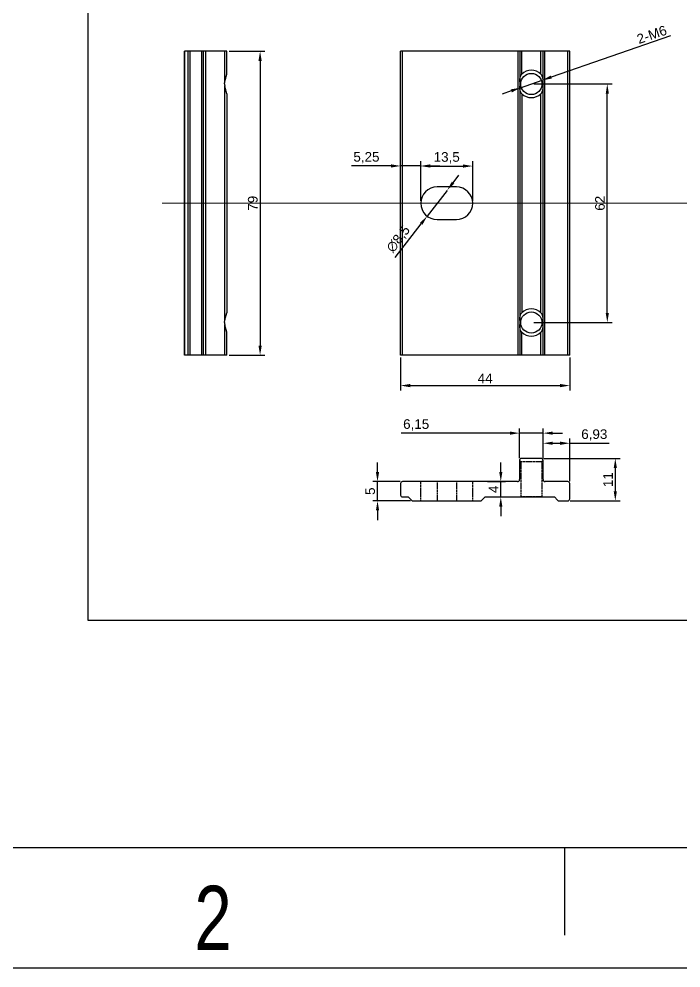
# Model space of a CAD drawing. Header units: millimetres. Extents: x 389 to 17466, y 310 to 5904.
# Drawn here: x 7397.4 to 7569.6, y 310.3 to 556.9 of the extents above; entities that cross this region are included whole.
import ezdxf

# ---------------------------------------------------------------- set-up
doc = ezdxf.new("R2010")
doc.units = ezdxf.units.MM
doc.linetypes.add('HIDDEN', pattern=[0.2, 0.1, -0.1])
doc.layers.add('02___PRT_ALL_AXES', color=7, linetype='Continuous')
doc.layers.add('DEFAULT_2', color=8, linetype='HIDDEN')
doc.styles.add('CKSTANDARD', font='arial.ttf')
doc.styles.add('Roamns', font='romans.shx')
doc.styles.get("Standard").update_dxf_attribs({"font": 'arial.ttf'})
doc.dimstyles.new('ISO-25', dxfattribs={"dimtxt": 2.5, "dimasz": 2.5, "dimexe": 1.25, "dimexo": 0.625, "dimtad": 1, "dimtxsty": 'Standard', "dimcen": 2.5, "dimadec": 0, "dimazin": 0, "dimtfac": 1, "dimtmove": 0, "dimatfit": 3, "dimfxl": 1, "dimarcsym": 0})

# ---------------------------------------------------------------- blocks, each defined once
blk = doc.blocks.new('standard template')
for p, q in [((456.3, 5254.1), (37408.8, 5254.1)), ((6245.9, 4851.4), (6245.9, 5254.1))]:
    blk.add_line(p, q)
blk.add_lwpolyline([(37962.6, 4700.3), (-97.5, 4700.3), (-97.5, 30879.2), (37962.6, 30879.2)], close=True)
at = {"style": 'CKSTANDARD', "width": 0.75}
blk.add_text('2', height=294.8, dxfattribs=at).set_placement((4544.7, 4782.9))
at = {"style": 'Roamns'}
for tag, p in [('PAGE_NAME', (27466, 7593.7)), ('PROJECT_NAME', (27466, 6883.9)), ('DRAWN_NAME', (27466, 6174.1)), ('VERSION', (34241, 6174.1)), ('SELECT_DATA', (27466, 5464.4)), ('PAGE_NUMBER', (34241, 5464.4))]:
    blk.add_attdef(tag, p, '', height=284.5, dxfattribs=at)
blk = doc.blocks.new('*D91')
at = {"color": 0, "lineweight": -2, "transparency": 16777216}
for p, q in [((7452.05, 548.55), (7461.36, 548.55)), ((7460.11, 546.05), (7460.11, 472.05)), ((7452.05, 469.55), (7461.36, 469.55))]:
    blk.add_line(p, q, dxfattribs=at)
at = {"color": 0, "transparency": 16777216}
for points in [[(7459.69, 546.05), (7460.53, 546.05), (7460.11, 548.55)], [(7459.69, 472.05), (7460.53, 472.05), (7460.11, 469.55)]]:
    blk.add_solid(points, dxfattribs=at)
at = {"layer": 'Defpoints', "color": 0, "transparency": 16777216}
for p in [(7451.43, 548.55), (7451.43, 469.55), (7460.11, 469.55)]:
    blk.add_point(p, dxfattribs=at)
at = {"color": 0, "lineweight": 5, "transparency": 16777216, "insert": (7458.21, 509.05), "char_height": 2.5, "attachment_point": 5, "rotation": 90}
blk.add_mtext('79', dxfattribs=at)
blk = doc.blocks.new('*D92')
at = {"color": 0, "lineweight": -2, "transparency": 16777216}
for p, q in [((7501.9, 509.68), (7501.9, 519.97)), ((7504.4, 518.72), (7512.9, 518.72)), ((7515.4, 509.68), (7515.4, 519.97))]:
    blk.add_line(p, q, dxfattribs=at)
at = {"color": 0, "transparency": 16777216}
for points in [[(7504.4, 519.14), (7504.4, 518.31), (7501.9, 518.72)], [(7512.9, 519.14), (7512.9, 518.31), (7515.4, 518.72)]]:
    blk.add_solid(points, dxfattribs=at)
at = {"layer": 'Defpoints', "color": 0, "transparency": 16777216}
for p in [(7515.4, 518.72), (7501.9, 509.05), (7515.4, 509.05)]:
    blk.add_point(p, dxfattribs=at)
at = {"color": 0, "lineweight": 5, "transparency": 16777216, "insert": (7508.65, 520.85), "char_height": 2.5, "attachment_point": 5}
blk.add_mtext('13,5', dxfattribs=at)
blk = doc.blocks.new('*D93')
at = {"color": 0, "lineweight": -2, "transparency": 16777216}
for p, q in [((7510.29, 514.38), (7511.82, 516.36)), ((7508.75, 512.41), (7503.55, 505.69)), ((7495.25, 494.99), (7502.01, 503.72))]:
    blk.add_line(p, q, dxfattribs=at)
at = {"color": 0, "transparency": 16777216}
for points in [[(7509.96, 514.64), (7510.62, 514.13), (7508.75, 512.41)], [(7501.68, 503.97), (7502.34, 503.46), (7503.55, 505.69)]]:
    blk.add_solid(points, dxfattribs=at)
at = {"layer": 'Defpoints', "color": 0, "transparency": 16777216}
for p in [(7508.75, 512.41), (7503.55, 505.69)]:
    blk.add_point(p, dxfattribs=at)
at = {"color": 0, "lineweight": 5, "transparency": 16777216, "insert": (7496.15, 499.69), "char_height": 2.5, "attachment_point": 5, "rotation": 52.2099}
blk.add_mtext('∅8,5', dxfattribs=at)
blk = doc.blocks.new('*D94')
at = {"color": 0, "lineweight": -2, "transparency": 16777216}
for p, q in [((7566.84, 552.53), (7535.85, 541.84)), ((7527.81, 539.07), (7533.49, 541.03)), ((7525.45, 538.26), (7523.09, 537.44))]:
    blk.add_line(p, q, dxfattribs=at)
at = {"color": 0, "transparency": 16777216}
for points in [[(7535.71, 542.24), (7535.99, 541.45), (7533.49, 541.03)], [(7525.31, 538.65), (7525.59, 537.86), (7527.81, 539.07)]]:
    blk.add_solid(points, dxfattribs=at)
at = {"layer": 'Defpoints', "color": 0, "transparency": 16777216}
for p in [(7533.49, 541.03), (7527.81, 539.07)]:
    blk.add_point(p, dxfattribs=at)
at = {"color": 0, "lineweight": 5, "transparency": 16777216, "insert": (7561.99, 552.87), "char_height": 2.5, "attachment_point": 5, "rotation": 19.0188}
blk.add_mtext('2-M6', dxfattribs=at)
blk = doc.blocks.new('*D95')
at = {"color": 0, "lineweight": -2, "transparency": 16777216}
for p, q in [((7494.15, 518.75), (7483.89, 518.75)), ((7496.65, 509.68), (7496.65, 520)), ((7501.9, 518.75), (7496.65, 518.75)), ((7501.9, 509.68), (7501.9, 520)), ((7504.4, 518.75), (7506.9, 518.75))]:
    blk.add_line(p, q, dxfattribs=at)
at = {"color": 0, "transparency": 16777216}
for points in [[(7494.15, 519.17), (7494.15, 518.33), (7496.65, 518.75)], [(7504.4, 519.17), (7504.4, 518.33), (7501.9, 518.75)]]:
    blk.add_solid(points, dxfattribs=at)
at = {"layer": 'Defpoints', "color": 0, "transparency": 16777216}
for p in [(7496.65, 518.75), (7496.65, 509.05), (7501.9, 509.05)]:
    blk.add_point(p, dxfattribs=at)
at = {"color": 0, "lineweight": 5, "transparency": 16777216, "insert": (7487.77, 520.88), "char_height": 2.5, "attachment_point": 5}
blk.add_mtext('5,25', dxfattribs=at)
blk = doc.blocks.new('*D97')
at = {"color": 0, "lineweight": -2, "transparency": 16777216}
for p, q in [((7496.65, 468.93), (7496.65, 460.41)), ((7540.65, 468.93), (7540.65, 460.41)), ((7499.15, 461.66), (7538.15, 461.66))]:
    blk.add_line(p, q, dxfattribs=at)
at = {"color": 0, "transparency": 16777216}
for points in [[(7499.15, 462.08), (7499.15, 461.25), (7496.65, 461.66)], [(7538.15, 462.08), (7538.15, 461.25), (7540.65, 461.66)]]:
    blk.add_solid(points, dxfattribs=at)
at = {"layer": 'Defpoints', "color": 0, "transparency": 16777216}
for p in [(7496.65, 469.55), (7540.65, 469.55), (7540.65, 461.66)]:
    blk.add_point(p, dxfattribs=at)
at = {"color": 0, "lineweight": 5, "transparency": 16777216, "insert": (7518.65, 463.54), "char_height": 2.5, "attachment_point": 5}
blk.add_mtext('44', dxfattribs=at)
blk = doc.blocks.new('*D98')
at = {"color": 0, "lineweight": -2, "transparency": 16777216}
for p, q in [((7531.28, 540.05), (7551.66, 540.05)), ((7550.41, 480.55), (7550.41, 537.55)), ((7531.28, 478.05), (7551.66, 478.05))]:
    blk.add_line(p, q, dxfattribs=at)
at = {"color": 0, "transparency": 16777216}
for points in [[(7550, 537.55), (7550.83, 537.55), (7550.41, 540.05)], [(7550, 480.55), (7550.83, 480.55), (7550.41, 478.05)]]:
    blk.add_solid(points, dxfattribs=at)
at = {"layer": 'Defpoints', "color": 0, "transparency": 16777216}
for p in [(7530.65, 540.05), (7550.41, 540.05), (7530.65, 478.05)]:
    blk.add_point(p, dxfattribs=at)
at = {"color": 0, "lineweight": 5, "transparency": 16777216, "insert": (7548.51, 509.05), "char_height": 2.5, "attachment_point": 5, "rotation": 90}
blk.add_mtext('62', dxfattribs=at)
blk = doc.blocks.new('*D112')
at = {"color": 0, "lineweight": -2, "transparency": 16777216}
for p, q in [((7490.65, 439.21), (7490.65, 441.71)), ((7496.53, 436.71), (7489.4, 436.71)), ((7490.65, 431.71), (7490.65, 436.71)), ((7499.23, 431.71), (7489.4, 431.71)), ((7490.65, 429.21), (7490.65, 426.71))]:
    blk.add_line(p, q, dxfattribs=at)
at = {"color": 0, "transparency": 16777216}
for points in [[(7490.23, 439.21), (7491.07, 439.21), (7490.65, 436.71)], [(7490.23, 429.21), (7491.07, 429.21), (7490.65, 431.71)]]:
    blk.add_solid(points, dxfattribs=at)
at = {"layer": 'Defpoints', "color": 0, "transparency": 16777216}
for p in [(7490.65, 436.71), (7497.15, 436.71), (7499.86, 431.71)]:
    blk.add_point(p, dxfattribs=at)
at = {"color": 0, "lineweight": 5, "transparency": 16777216, "insert": (7488.75, 434.21), "char_height": 2.5, "attachment_point": 5, "rotation": 90}
blk.add_mtext('5', dxfattribs=at)
blk = doc.blocks.new('*D99')
at = {"color": 0, "lineweight": -2, "transparency": 16777216}
for p, q in [((7525.08, 449.3), (7496.82, 449.3)), ((7527.58, 442.79), (7527.58, 450.55)), ((7533.73, 449.3), (7527.58, 449.3)), ((7533.73, 442.79), (7533.73, 450.55)), ((7536.23, 449.3), (7538.73, 449.3))]:
    blk.add_line(p, q, dxfattribs=at)
at = {"color": 0, "transparency": 16777216}
for points in [[(7525.08, 449.72), (7525.08, 448.89), (7527.58, 449.3)], [(7536.23, 449.72), (7536.23, 448.89), (7533.73, 449.3)]]:
    blk.add_solid(points, dxfattribs=at)
at = {"layer": 'Defpoints', "color": 0, "transparency": 16777216}
for p in [(7533.73, 449.3), (7527.58, 442.16), (7533.73, 442.16)]:
    blk.add_point(p, dxfattribs=at)
at = {"color": 0, "lineweight": 5, "transparency": 16777216, "insert": (7500.71, 451.43), "char_height": 2.5, "attachment_point": 5}
blk.add_mtext('6,15', dxfattribs=at)
blk = doc.blocks.new('*D113')
at = {"color": 0, "lineweight": -2, "transparency": 16777216}
for p, q in [((7533.85, 442.71), (7553.74, 442.71)), ((7552.49, 440.21), (7552.49, 434.21)), ((7540.78, 431.71), (7553.74, 431.71))]:
    blk.add_line(p, q, dxfattribs=at)
at = {"color": 0, "transparency": 16777216}
for points in [[(7552.08, 440.21), (7552.91, 440.21), (7552.49, 442.71)], [(7552.08, 434.21), (7552.91, 434.21), (7552.49, 431.71)]]:
    blk.add_solid(points, dxfattribs=at)
at = {"layer": 'Defpoints', "color": 0, "transparency": 16777216}
for p in [(7533.23, 442.71), (7540.15, 431.71), (7552.49, 431.71)]:
    blk.add_point(p, dxfattribs=at)
at = {"color": 0, "lineweight": 5, "transparency": 16777216, "insert": (7550.61, 437.21), "char_height": 2.5, "attachment_point": 5, "rotation": 90}
blk.add_mtext('11', dxfattribs=at)
blk = doc.blocks.new('*D114')
at = {"color": 0, "lineweight": -2, "transparency": 16777216}
for p, q in [((7522.71, 439.21), (7522.71, 441.71)), ((7519.28, 436.71), (7523.96, 436.71)), ((7522.71, 432.71), (7522.71, 436.71)), ((7519.28, 432.71), (7523.96, 432.71)), ((7522.71, 430.21), (7522.71, 427.71))]:
    blk.add_line(p, q, dxfattribs=at)
at = {"color": 0, "transparency": 16777216}
for points in [[(7522.3, 439.21), (7523.13, 439.21), (7522.71, 436.71)], [(7522.3, 430.21), (7523.13, 430.21), (7522.71, 432.71)]]:
    blk.add_solid(points, dxfattribs=at)
at = {"layer": 'Defpoints', "color": 0, "transparency": 16777216}
for p in [(7518.65, 436.71), (7522.71, 436.71), (7518.65, 432.71)]:
    blk.add_point(p, dxfattribs=at)
at = {"color": 0, "lineweight": 5, "transparency": 16777216, "insert": (7520.84, 434.71), "char_height": 2.5, "attachment_point": 5, "rotation": 90}
blk.add_mtext('4', dxfattribs=at)
blk = doc.blocks.new('*D115')
at = {"color": 0, "lineweight": -2, "transparency": 16777216}
for p, q in [((7533.73, 442.84), (7533.73, 447.93)), ((7536.23, 446.68), (7538.15, 446.68)), ((7540.65, 436.84), (7540.65, 447.93)), ((7540.65, 446.68), (7550.91, 446.68))]:
    blk.add_line(p, q, dxfattribs=at)
at = {"color": 0, "transparency": 16777216}
for points in [[(7536.23, 447.1), (7536.23, 446.26), (7533.73, 446.68)], [(7538.15, 447.1), (7538.15, 446.26), (7540.65, 446.68)]]:
    blk.add_solid(points, dxfattribs=at)
at = {"layer": 'Defpoints', "color": 0, "transparency": 16777216}
for p in [(7540.65, 446.68), (7533.73, 442.21), (7540.65, 436.21)]:
    blk.add_point(p, dxfattribs=at)
at = {"color": 0, "lineweight": 5, "transparency": 16777216, "insert": (7547.03, 448.81), "char_height": 2.5, "attachment_point": 5}
blk.add_mtext('6,93', dxfattribs=at)

msp = doc.modelspace()

# ---------------------------------------------------------------- linework, layer by layer
at = {"color": 7, "linetype": 'Continuous'}
for p, q in [((7440.4292, 469.5506), (7440.4292, 548.5506)), ((7451.4292, 548.5506), (7440.4292, 548.5506)), ((7440.5756, 469.5506), (7440.5756, 548.5506)), ((7441.4292, 469.5506), (7441.4292, 548.5506)), ((7441.9292, 469.5506), (7441.9292, 548.5506)), ((7444.9292, 469.5506), (7444.9292, 548.5506)), ((7445.4292, 469.5506), (7445.4292, 548.5506)), ((7445.9292, 548.5506), (7445.9292, 469.5506)), ((7450.9292, 540.6006), (7450.9292, 548.5506)), ((7451.4292, 542.571), (7451.4292, 548.5506)), ((7496.6501, 469.5506), (7496.6501, 548.5506)), ((7540.6501, 548.5506), (7496.6501, 548.5506)), ((7497.1501, 469.5506), (7497.1501, 548.5506)), ((7527.1501, 548.5506), (7527.1501, 469.5506)), ((7527.6501, 548.5506), (7527.6501, 469.5506)), ((7528.1501, 542.571), (7528.1501, 548.5506)), ((7533.1501, 542.571), (7533.1501, 548.5506)), ((7533.6501, 548.5506), (7533.6501, 469.5506)), ((7534.1501, 469.5506), (7534.1501, 548.5506)), ((7540.1501, 469.5506), (7540.1501, 548.5506)), ((7540.6501, 469.5506), (7540.6501, 548.5506)), ((7450.9292, 478.6006), (7450.9292, 539.5006)), ((7451.4292, 537.5302), (7451.4292, 480.571)), ((7528.1501, 537.5302), (7528.1501, 480.571)), ((7533.1501, 480.571), (7533.1501, 537.5302)), ((7511.1501, 513.3006), (7506.1501, 513.3006)), ((7506.1501, 504.8006), (7511.1501, 504.8006)), ((7450.9292, 469.5506), (7450.9292, 477.5006)), ((7451.4292, 469.5506), (7451.4292, 475.5302)), ((7528.1501, 469.5506), (7528.1501, 475.5302)), ((7533.1501, 469.5506), (7533.1501, 475.5302)), ((7451.4292, 469.5506), (7440.4292, 469.5506)), ((7540.6501, 469.5506), (7496.6501, 469.5506)), ((7527.5751, 442.2128), (7527.5751, 437.2128)), ((7533.2251, 442.7128), (7528.0751, 442.7128)), ((7533.7251, 437.2128), (7533.7251, 442.2128)), ((7527.0751, 436.7128), (7497.1501, 436.7128)), ((7540.1501, 436.7128), (7534.1501, 436.7128)), ((7496.6501, 436.2128), (7496.6501, 433.2128)), ((7540.6501, 432.2128), (7540.6501, 436.2128)), ((7497.1501, 432.7128), (7498.6501, 432.7128)), ((7498.6501, 432.7128), (7499.5036, 431.8592)), ((7499.8572, 431.7128), (7517.443, 431.7128)), ((7517.7965, 431.8592), (7518.6501, 432.7128)), ((7518.6501, 432.7128), (7536.6501, 432.7128)), ((7536.6501, 432.7128), (7537.5036, 431.8592)), ((7537.8572, 431.7128), (7540.1501, 431.7128))]:
    msp.add_line(p, q, dxfattribs=at)
at = {"color": 1, "lineweight": 5}
msp.add_line((7434.6111, 509.0506), (7600.4297, 509.0506), dxfattribs=at)
msp.add_lwpolyline([(7415.3788, 589.2125), (7667.1886, 589.2125), (7667.1886, 400.6291), (7415.3788, 400.6291)], close=True)
at = {"color": 7, "linetype": 'Continuous'}
for centre in [(7530.6501, 540.0506), (7530.6501, 478.0506)]:
    msp.add_circle(centre, 2.75, dxfattribs=at)
for centre, radius, start, end in [((7530.6501, 540.0506), 3.55, 45.233005, 134.766995), ((7530.6501, 540.0506), 3.55, 225.233005, 314.766995), ((7506.1501, 509.0506), 4.25, 90, 270), ((7511.1501, 509.0506), 4.25, 270, 90), ((7530.6501, 478.0506), 3.55, 45.233005, 134.766995), ((7530.6501, 478.0506), 3.55, 225.233005, 314.766995), ((7528.0751, 442.2128), 0.5, 90, 180), ((7533.2251, 442.2128), 0.5, 0, 90), ((7497.1501, 436.2128), 0.5, 90, 180), ((7527.0751, 437.2128), 0.5, 270, 0), ((7534.2251, 437.2128), 0.5, 180, 270), ((7540.1501, 436.2128), 0.5, 0, 90), ((7497.1501, 433.2128), 0.5, 180, 270), ((7499.8572, 432.2128), 0.5, 225, 270), ((7517.443, 432.2128), 0.5, 270, 315), ((7537.8572, 432.2128), 0.5, 225, 270), ((7540.1501, 432.2128), 0.5, 270, 0)]:
    msp.add_arc(centre, radius, start, end, dxfattribs=at)
for points, knots in [([(7450.8792, 540.0513), (7450.8792, 540.1433), (7450.8878, 540.3275), (7450.9128, 540.5101), (7450.9292, 540.6006)], [0, 0, 0, 0, 0.49999736, 1, 1, 1, 1]), ([(7450.9292, 540.6006), (7450.945, 540.6884), (7450.9823, 540.8629), (7451.0493, 541.1217), (7451.1229, 541.3775), (7451.1995, 541.6302), (7451.263, 541.8386), (7451.3116, 542.0033), (7451.3456, 542.1243), (7451.3766, 542.2427), (7451.403, 542.3574), (7451.4196, 542.4502), (7451.4276, 542.5209), (7451.4292, 542.5547), (7451.4292, 542.571)], [0, 0, 0, 0, 0.1314788, 0.26284199, 0.39377392, 0.5237594, 0.65192577, 0.71489647, 0.77676117, 0.83710399, 0.895252, 0.95017361, 0.97591353, 1, 1, 1, 1]), ([(7527.6501, 540.6006), (7527.6501, 540.6879), (7527.6516, 540.8617), (7527.6666, 541.2065), (7527.7068, 541.5485), (7527.7856, 541.8827), (7527.8546, 542.0869), (7527.9251, 542.2453), (7527.9874, 542.3612), (7528.0607, 542.4718), (7528.1184, 542.5397), (7528.1501, 542.571)], [0, 0, 0, 0, 0.12607104, 0.25087553, 0.49814493, 0.62171805, 0.74600722, 0.80870137, 0.87187813, 0.93568287, 1, 1, 1, 1]), ([(7533.1501, 542.571), (7533.1817, 542.5397), (7533.2394, 542.4718), (7533.3128, 542.3612), (7533.375, 542.2453), (7533.4456, 542.0869), (7533.5146, 541.8826), (7533.5933, 541.5485), (7533.6336, 541.2064), (7533.6486, 540.8617), (7533.6501, 540.6879), (7533.6501, 540.6006)], [0, 0, 0, 0, 0.0643179, 0.12812694, 0.19130367, 0.25399788, 0.37828747, 0.50186003, 0.749128, 0.87393021, 1, 1, 1, 1]), ([(7450.8792, 540.0513), (7450.8792, 539.9591), (7450.8877, 539.7745), (7450.9128, 539.5914), (7450.9292, 539.5006)], [0, 0, 0, 0, 0.49999781, 1, 1, 1, 1]), ([(7451.4292, 537.5302), (7451.4292, 537.5465), (7451.4276, 537.5804), (7451.4196, 537.651), (7451.403, 537.7438), (7451.3766, 537.8585), (7451.3456, 537.9769), (7451.3116, 538.0979), (7451.263, 538.2626), (7451.1995, 538.471), (7451.1229, 538.7237), (7451.0493, 538.9796), (7450.9823, 539.2383), (7450.945, 539.4128), (7450.9292, 539.5006)], [0, 0, 0, 0, 0.024086, 0.04982681, 0.10475237, 0.16290102, 0.22324401, 0.28510909, 0.34808018, 0.47624611, 0.60623075, 0.73716191, 0.86852246, 1, 1, 1, 1]), ([(7528.1501, 537.5302), (7528.1184, 537.5616), (7528.0607, 537.6295), (7527.9874, 537.7401), (7527.9251, 537.8559), (7527.8546, 538.0143), (7527.7856, 538.2186), (7527.7068, 538.5527), (7527.6666, 538.8948), (7527.6516, 539.2395), (7527.6501, 539.4133), (7527.6501, 539.5006)], [0, 0, 0, 0, 0.06431796, 0.12812716, 0.1913038, 0.25399804, 0.37828762, 0.50186024, 0.74912817, 0.87393026, 1, 1, 1, 1]), ([(7533.6501, 539.5006), (7533.6501, 539.4133), (7533.6486, 539.2395), (7533.6336, 538.8948), (7533.5933, 538.5527), (7533.5146, 538.2186), (7533.4456, 538.0143), (7533.375, 537.8559), (7533.3128, 537.7401), (7533.2394, 537.6294), (7533.1817, 537.5616), (7533.1501, 537.5302)], [0, 0, 0, 0, 0.12607124, 0.250876, 0.49814549, 0.62171856, 0.74600775, 0.80870188, 0.87187887, 0.93568306, 1, 1, 1, 1]), ([(7450.8792, 478.0513), (7450.8792, 478.1433), (7450.8878, 478.3275), (7450.9128, 478.5101), (7450.9292, 478.6006)], [0, 0, 0, 0, 0.49999736, 1, 1, 1, 1]), ([(7450.9292, 478.6006), (7450.945, 478.6884), (7450.9823, 478.8629), (7451.0493, 479.1217), (7451.1229, 479.3775), (7451.1995, 479.6302), (7451.263, 479.8386), (7451.3116, 480.0033), (7451.3456, 480.1243), (7451.3766, 480.2427), (7451.403, 480.3574), (7451.4196, 480.4502), (7451.4276, 480.5209), (7451.4292, 480.5547), (7451.4292, 480.571)], [0, 0, 0, 0, 0.1314788, 0.26284199, 0.39377392, 0.5237594, 0.65192577, 0.71489647, 0.77676117, 0.83710399, 0.895252, 0.95017361, 0.97591353, 1, 1, 1, 1]), ([(7527.6501, 478.6006), (7527.6501, 478.6879), (7527.6516, 478.8617), (7527.6666, 479.2065), (7527.7068, 479.5485), (7527.7856, 479.8827), (7527.8546, 480.0869), (7527.9251, 480.2453), (7527.9874, 480.3612), (7528.0607, 480.4718), (7528.1184, 480.5397), (7528.1501, 480.571)], [0, 0, 0, 0, 0.12607104, 0.25087553, 0.49814493, 0.62171805, 0.74600722, 0.80870137, 0.87187813, 0.93568287, 1, 1, 1, 1]), ([(7533.1501, 480.571), (7533.1817, 480.5397), (7533.2394, 480.4718), (7533.3128, 480.3612), (7533.375, 480.2453), (7533.4456, 480.0869), (7533.5146, 479.8826), (7533.5933, 479.5485), (7533.6336, 479.2064), (7533.6486, 478.8617), (7533.6501, 478.6879), (7533.6501, 478.6006)], [0, 0, 0, 0, 0.0643179, 0.12812694, 0.19130367, 0.25399788, 0.37828747, 0.50186003, 0.749128, 0.87393021, 1, 1, 1, 1]), ([(7450.8792, 478.0513), (7450.8792, 477.9591), (7450.8877, 477.7745), (7450.9128, 477.5914), (7450.9292, 477.5006)], [0, 0, 0, 0, 0.49999781, 1, 1, 1, 1]), ([(7451.4292, 475.5302), (7451.4292, 475.5465), (7451.4276, 475.5804), (7451.4196, 475.651), (7451.403, 475.7438), (7451.3766, 475.8585), (7451.3456, 475.9769), (7451.3116, 476.0979), (7451.263, 476.2626), (7451.1995, 476.471), (7451.1229, 476.7237), (7451.0493, 476.9796), (7450.9823, 477.2383), (7450.945, 477.4128), (7450.9292, 477.5006)], [0, 0, 0, 0, 0.024086, 0.04982681, 0.10475237, 0.16290102, 0.22324401, 0.28510909, 0.34808018, 0.47624611, 0.60623075, 0.73716191, 0.86852246, 1, 1, 1, 1]), ([(7528.1501, 475.5302), (7528.1184, 475.5616), (7528.0607, 475.6295), (7527.9874, 475.7401), (7527.9251, 475.8559), (7527.8546, 476.0143), (7527.7856, 476.2186), (7527.7068, 476.5527), (7527.6666, 476.8948), (7527.6516, 477.2395), (7527.6501, 477.4133), (7527.6501, 477.5006)], [0, 0, 0, 0, 0.06431796, 0.12812716, 0.1913038, 0.25399804, 0.37828762, 0.50186024, 0.74912817, 0.87393026, 1, 1, 1, 1]), ([(7533.6501, 477.5006), (7533.6501, 477.4133), (7533.6486, 477.2395), (7533.6336, 476.8948), (7533.5933, 476.5527), (7533.5146, 476.2186), (7533.4456, 476.0143), (7533.375, 475.8559), (7533.3128, 475.7401), (7533.2394, 475.6294), (7533.1817, 475.5616), (7533.1501, 475.5302)], [0, 0, 0, 0, 0.12607124, 0.250876, 0.49814549, 0.62171856, 0.74600775, 0.80870188, 0.87187887, 0.93568306, 1, 1, 1, 1])]:
    msp.add_open_spline(points, degree=3, knots=knots, dxfattribs=at)
at = {"layer": '02___PRT_ALL_AXES', "color": 8, "linetype": 'HIDDEN'}
msp.add_line((7533.4001, 432.7128), (7527.9001, 432.7128), dxfattribs=at)
at = {"layer": 'DEFAULT_2', "color": 8, "linetype": 'HIDDEN'}
for p, q in [((7527.5757, 442.2372), (7527.9001, 441.9128)), ((7527.9001, 441.9128), (7533.4001, 441.9128)), ((7527.9001, 441.9128), (7527.9001, 432.7128)), ((7533.7245, 442.2372), (7533.4001, 441.9128)), ((7533.4001, 441.9128), (7533.4001, 432.7128)), ((7501.9001, 431.7128), (7501.9001, 436.7128)), ((7506.1501, 436.7128), (7506.1501, 431.7128)), ((7511.1501, 436.7128), (7511.1501, 431.7128)), ((7515.4001, 431.7128), (7515.4001, 436.7128))]:
    msp.add_line(p, q, dxfattribs=at)

# ---------------------------------------------------------------- block references
at = {"transparency": 33554595, "xscale": 0.05664017026542623, "yscale": 0.05664017026542623, "zscale": 0.05664017026542623}
msp.add_blockref('standard template', (7185.6, 44.0599), dxfattribs=at)

# ---------------------------------------------------------------- dimensions: what is measured, and where the dimension line sits
at = {"lineweight": 5}
dim = msp.add_diameter_dim_2p(p1=(7527.8138, 539.073), p2=(7533.4863, 541.0282), text='2-M6', dimstyle='ISO-25', dxfattribs=at)
dim.commit()
dim.dimension.update_dxf_attribs({"geometry": '*D94', "text_midpoint": (7562.6145, 551.0686), "dimtype": 163})
for base, p1, p2, picture, middle in [((7460.109, 469.5506), (7451.4292, 548.5506), (7451.4292, 469.5506), '*D91', (7460.109, 509.0506)), ((7550.4145, 540.0506), (7530.6501, 478.0506), (7530.6501, 540.0506), '*D98', (7550.4145, 509.0506))]:
    dim = msp.add_linear_dim(base=base, p1=p1, p2=p2, angle=90, dimstyle='ISO-25', dxfattribs=at)
    dim.commit()
    dim.dimension.update_dxf_attribs({"geometry": picture, "text_midpoint": middle, "dimtype": 160})
for base, p1, p2, picture, middle in [((7496.6501, 518.7488), (7501.9001, 509.0506), (7496.6501, 509.0506), '*D95', (7487.7688, 520.8762)), ((7515.4001, 518.7234), (7501.9001, 509.0506), (7515.4001, 509.0506), '*D92', (7508.6501, 520.8508)), ((7540.6501, 461.6639), (7496.6501, 469.5506), (7540.6501, 469.5506), '*D97', (7518.6501, 463.5389)), ((7540.6500746816, 446.6786353399), (7533.7250746816, 442.2127780846), (7540.6500746816, 436.2127780846), '*D115', (7547.0288263869, 448.8060227888))]:
    dim = msp.add_linear_dim(base=base, p1=p1, p2=p2, dimstyle='ISO-25', dxfattribs=at)
    dim.commit()
    dim.dimension.update_dxf_attribs({"geometry": picture, "text_midpoint": middle})
dim = msp.add_diameter_dim_2p(p1=(7508.7543, 512.4092), p2=(7503.5458, 505.692), dimstyle='ISO-25', dxfattribs=at)
dim.commit()
dim.dimension.update_dxf_attribs({"geometry": '*D93', "text_midpoint": (7496.1518, 499.6949)})
dim = msp.add_linear_dim(base=(7533.7251, 449.3047), p1=(7527.5751, 442.1628), p2=(7533.7251, 442.1628), dimstyle='ISO-25', dxfattribs=at)
dim.commit()
dim.dimension.update_dxf_attribs({"geometry": '*D99', "text_midpoint": (7500.7084, 449.3047), "dimtype": 160})
for base, p1, p2, picture, middle in [((7490.6503, 436.7128), (7499.8572, 431.7128), (7497.1501, 436.7128), '*D112', (7488.7539, 434.2128)), ((7522.7142, 436.7128), (7518.6501, 432.7128), (7518.6501, 436.7128), '*D114', (7520.8392, 434.7128)), ((7552.4939, 431.7128), (7533.2251, 442.7128), (7540.1501, 431.7128), '*D113', (7550.6138, 437.2128))]:
    dim = msp.add_linear_dim(base=base, p1=p1, p2=p2, angle=90, dimstyle='ISO-25', dxfattribs=at)
    dim.commit()
    dim.dimension.update_dxf_attribs({"geometry": picture, "text_midpoint": middle})

doc.saveas('drawing.dxf')
